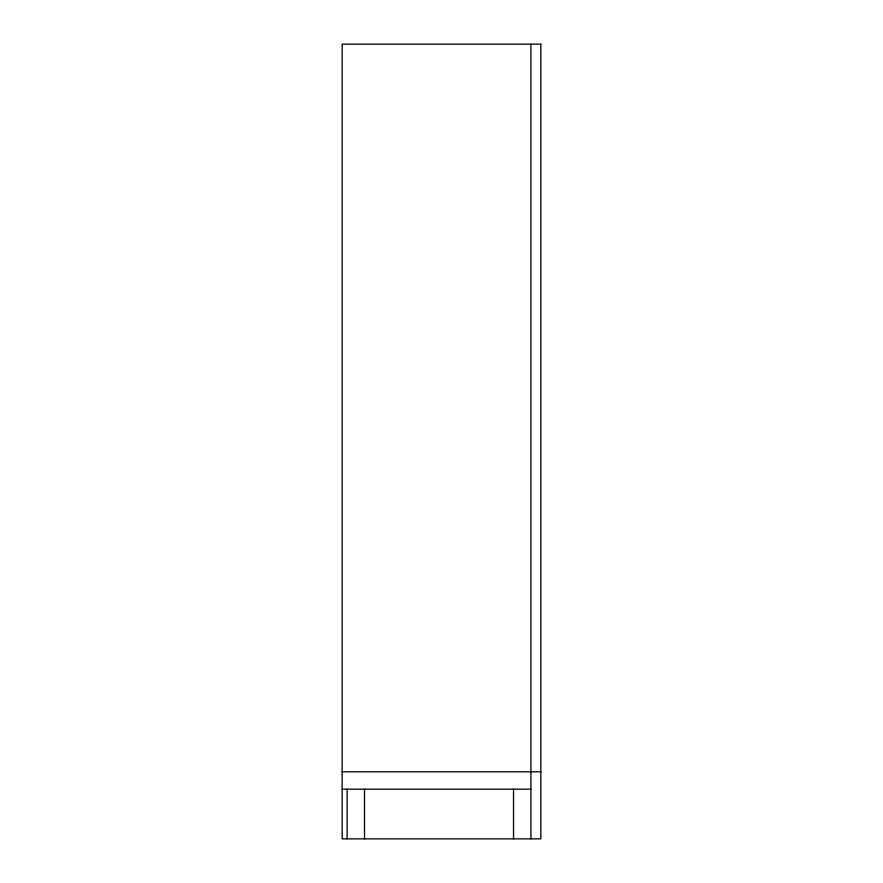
<?xml version="1.0" encoding="UTF-8"?>
<svg xmlns="http://www.w3.org/2000/svg" width="883" height="883" viewBox="0 0 883 883"><rect width="100%" height="100%" fill="white"/><g stroke="black" fill="none" stroke-linecap="round" stroke-linejoin="round"><path stroke-width="1.32" d="M342.163 771.797L540.837 771.797M342.163 789.181L530.904 789.181M530.904 44.15L530.904 838.85M513.52 789.181L513.52 838.85M364.513 789.181L364.513 838.85M347.129 789.181L347.129 838.85M540.837 44.15L342.163 44.15L342.163 838.85L540.837 838.85L540.837 44.15"/></g></svg>
